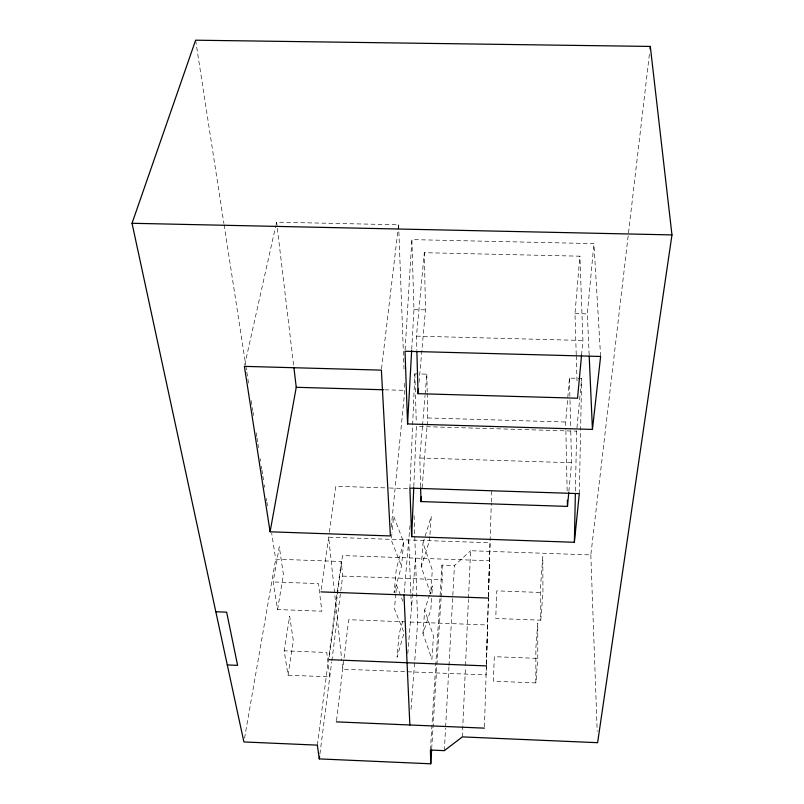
<?xml version="1.0" encoding="UTF-8"?>
<svg xmlns="http://www.w3.org/2000/svg" width="804" height="804" viewBox="0 0 804 804"><rect width="100%" height="100%" fill="white"/><g stroke="black" fill="none" stroke-linecap="round" stroke-linejoin="round"><path stroke-width="0.6" stroke-dasharray="4.02 3.01" d="M535.856 682.908L535.876 647.923L537.755 623.15L537.775 658.396L535.856 682.908L493.385 681.189L494.299 656.687L537.775 658.396M575.413 491.093L576.639 431.165L581.644 378.433L569.453 378.101L565.694 422.01L565.845 429.457M579.312 493.616L581.644 378.433M486.37 664.978L486.068 674.918L342.715 669.169L341.921 661.722M486.41 663.742L488.4 597.794M488.43 596.548L490.048 542.78L328.645 537.193L341.79 660.476M486.309 664.667L488.41 597.955M488.45 596.719L489.576 560.76L342.484 555.564L329.148 658.426M484.44 726.937L486.38 665.209M486.42 663.993L487.636 624.989L407.638 621.944M488.35 596.89L491.294 503.284M491.334 502.088L491.676 491.324M413.819 486.551L416.402 426.391L576.639 431.165M409.899 488.128L414.844 373.83L418.432 373.93M462.35 736.896L465.456 666.928M465.506 665.672L468.441 599.452M468.501 598.206L470.601 550.72L590.829 554.921L649.441 53.908M444.351 750.645L445.577 728.133M445.647 726.876L448.923 666.848M448.994 665.591L454.451 565.534L470.601 550.72M411.728 349.358L413.949 309.58L411.879 239.612L593.925 243.612L600.618 356.463M405.105 350.011L411.879 239.612M430.411 750.042L442.029 565.091L454.451 565.534M431.688 748.775L441.024 598.498M441.105 597.251L442.19 579.714L442.029 565.091M431.607 598.417L430.843 609.623L422.984 633.492L431.909 659.25L433.436 635.924L424.683 610.005L429.497 595.131M431.949 593.442L432.462 585.975L429.869 593.985M429.798 536.67L429.537 540.268L421.226 566.84L430.673 593.804L432.321 570.076L423.045 542.991L431.276 516.289L429.889 535.474M422.984 633.492L424.683 610.005M411.065 709.198L417.678 622.326L414.05 514.791M421.226 566.84L423.045 542.991M540.78 620.175L542.951 592.558L542.8 556.71L540.69 584.558L540.78 620.175L495.736 618.477L496.771 590.87L542.951 592.558M407.799 653.511L415.507 558.137M422.12 487.847L427.024 426.683M427.125 425.437L427.728 417.949L427.205 392.925M420.603 486.641L419.819 457.999L422.432 426.713M422.532 425.467L425.045 395.427M425.145 394.181L426.813 374.161L419.638 373.96M404.201 592.598L410.05 524.992M576.227 354.654L574.981 313.59L579.895 256.185L424.301 252.687L416.452 336.142L416.824 349.901M403.658 542.318L396.302 569.051L394.101 592.729L401.518 566.137L403.658 542.318L393.618 516.138L391.97 532.881M419.035 382.423L425.487 309.872L424.301 252.687M395.829 593.975L394.462 608.879L404.09 632.768L397.075 657.21L399.116 633.934L403.417 618.688M395.94 592.739L396.623 585.292L402.915 601.302M568.87 491.425L571.543 462.722L570.75 430.361M581.553 355.207L582.92 340.464L579.895 256.185M589.151 354.896L587.342 313.902L593.925 243.612M391.86 534.077L391.267 540.057L401.518 566.137M391.257 527.233L404.804 390.362L404.432 380.332M381.528 368.885L398.603 224.778L276.606 222.165L276.053 224.617M336.514 720.675L348.675 619.703L406.382 621.894M319.932 753.931L331.69 661.913M331.851 660.667L342.665 576.106L341.238 561.504L275.692 559.172L271.682 533.163M317.349 745.137L341.238 561.504M321.278 589.553L329.168 533.474M329.338 532.228L335.811 486.269L388.221 487.968M288.053 675.189L293.339 640.798L289.651 616.165L284.164 650.808L288.053 675.189L329.7 676.867L326.776 652.486L284.164 650.808M277.571 609.543L283.43 574.518L279.269 546.73L273.169 581.955L277.571 609.543L321.831 611.211L318.525 583.614L273.169 581.955M244.547 738.243L275.692 559.172M244.657 365.147L275.782 225.834M413.949 309.58L425.487 309.872M574.981 313.59L587.342 313.902M416.452 336.142L582.92 340.464M384.845 389.799L404.804 390.362M427.728 417.949L565.694 422.01M419.819 457.999L571.543 462.722M389.468 488.008L408.181 488.611M342.665 576.106L442.19 579.714M195.623 40.2L223.904 223.512M224.095 224.748L245.692 364.714M245.883 365.951L246.647 370.905M246.838 372.141L248.557 383.297M251.23 400.633L252.757 410.542M252.948 411.779L253.521 415.497M256.195 432.833L256.767 436.552M256.968 437.788L257.732 442.743M257.923 443.989L258.496 447.697M260.215 458.853L260.596 461.325M261.36 466.28L261.742 468.762M261.933 469.998L262.697 474.953M262.888 476.189L263.461 479.908M264.225 484.862L264.606 487.335M266.325 498.48L266.707 500.962M266.898 502.198L267.471 505.917M276.606 222.165L277.199 227.14M277.34 228.376L293.731 366.182M408.754 539.966L410.844 593.694M410.894 594.94L411.427 608.678M398.603 224.778L404.01 369.036M590.829 554.921L597.201 731.419M576.267 355.901L577.091 383.277M414.844 373.83L416.291 422.633M569.453 378.101L569.976 399.256M570.006 400.492L570.719 429.115M565.875 430.693L567.162 491.515M426.813 374.161L427.175 391.679"/><path stroke-width="1.21" d="M574.368 542.278L579.312 493.616L409.899 488.128L411.668 536.68L574.368 542.278L575.362 493.586M411.668 536.68L413.758 487.797M407.568 423.939L405.025 351.247L600.618 356.463L592.437 429.426L407.568 423.939L411.658 350.604M430.753 763.8L430.411 750.042L444.351 750.645L462.35 736.896L597.603 742.685L671.963 234.909L650.315 46.431L195.623 40.2L132.037 223.281L243.903 741.951L317.349 745.137L319.288 758.906L430.753 763.8L431.607 750.021M568.76 492.681L567.483 506.409L421.015 501.575L421.417 496.591M581.553 355.207L577.553 398.211L418.04 393.679L418.482 388.674M650.024 48.923L650.315 46.431M319.288 758.906L319.61 756.413M270.094 531.806L244.386 366.363L381.387 370.131L390.392 535.946L270.094 531.806L296.244 387.297L293.882 367.428M132.037 223.281L671.963 234.909M296.244 387.297L383.598 389.769M320.947 591.885L488.309 598.065M215.824 611.754L226.648 612.166L237.602 665.35L227.301 664.938M328.987 659.652L486.269 665.903M336.363 721.871L484.4 728.143M589.211 356.142L592.437 429.426M404 594.95L409.859 724.987M416.864 351.147L418.04 393.679M420.643 487.877L421.015 501.575M567.353 500.199L567.483 506.409"/></g></svg>
